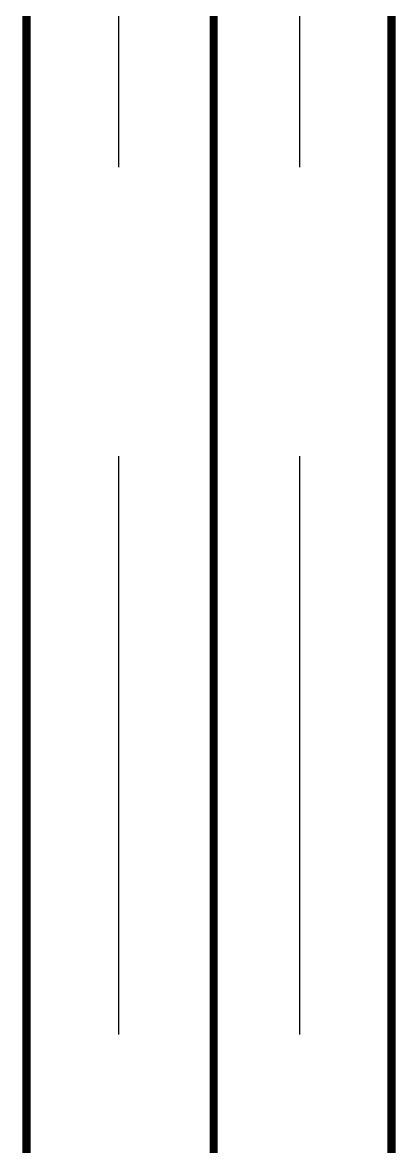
# Model space of a CAD drawing. Extents: x 0.4 to 11.4, y 0.4 to 16.2.
# Drawn here: x 3.212 to 3.754, y 6.543 to 8.176 of the extents above; entities that cross this region are included whole.
import ezdxf

# ---------------------------------------------------------------- set-up
doc = ezdxf.new("R2010")
doc.units = 0
doc.header["$MEASUREMENT"] = 0

msp = doc.modelspace()

# ---------------------------------------------------------------- linework, layer by layer
at = {"color": 0, "const_width": 0.01167}
for points in [[(3.21778, 12.6895), (3.21778, 5.34446)], [(3.48942, 12.6895), (3.48942, 4.64947)], [(3.74778, 12.6895), (3.74778, 5.34446)]]:
    msp.add_lwpolyline(points, dxfattribs=at)
at = {"color": 0}
for points in [[(3.35113, 8.8061), (3.35113, 7.9661)], [(3.61442, 8.8061), (3.61442, 7.9661)], [(3.35113, 7.54611), (3.35113, 6.70611)], [(3.61442, 7.54611), (3.61442, 6.70611)]]:
    msp.add_lwpolyline(points, dxfattribs=at)

doc.saveas('drawing.dxf')
